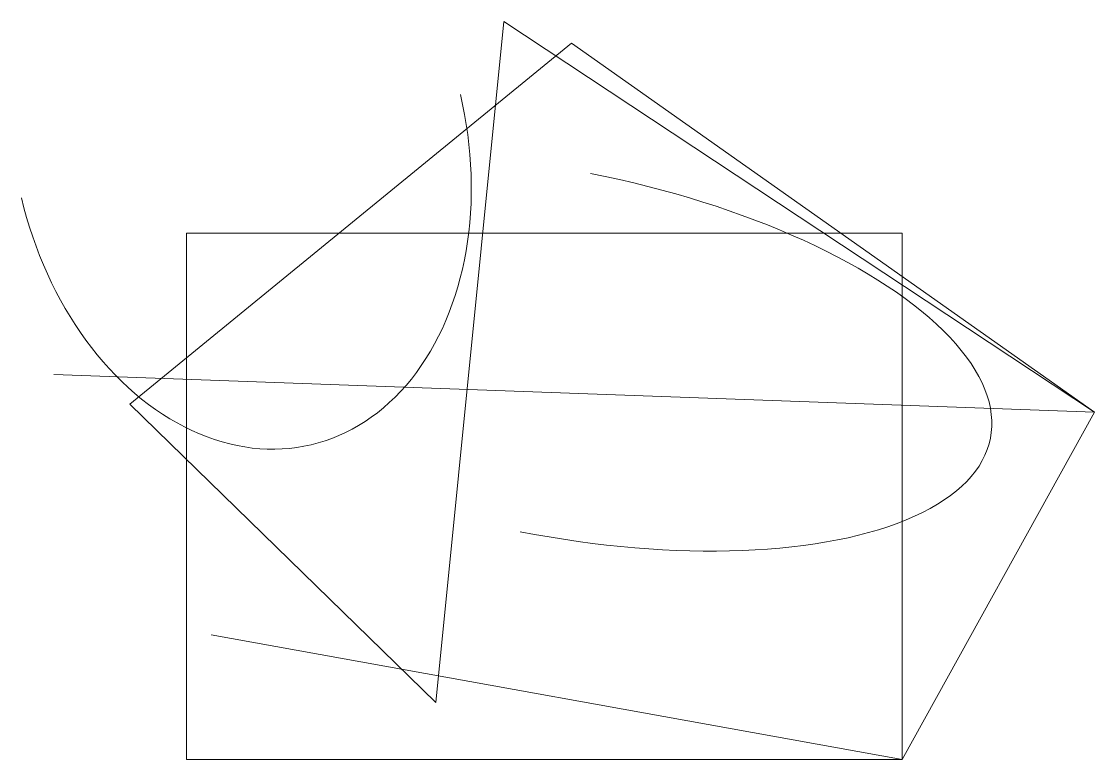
# Model space of a CAD drawing. Header units: metres. Extents: x 1.07 to 4.76, y 0.78 to 3.32.
import ezdxf

# ---------------------------------------------------------------- set-up
doc = ezdxf.new("R2010")
doc.units = ezdxf.units.M
doc.layers.add('1', color=7, linetype='Continuous', lineweight=13)

msp = doc.modelspace()

# ---------------------------------------------------------------- linework, layer by layer
at = {"layer": '1'}
msp.add_lwpolyline([(1.182, 2.105), (4.764, 1.975), (2.731, 3.319), (2.497, 0.976), (1.444, 2.003), (2.964, 3.244), (4.764, 1.975), (4.102, 0.78), (1.723, 1.209)], dxfattribs=at)
msp.add_lwpolyline([(1.639, 2.591), (4.102, 2.591), (4.102, 0.78), (1.639, 0.78)], close=True, dxfattribs=at)
for centre, major_axis, ratio in [((1.826, 2.89), (-0.2412, 1.0273), 0.735331), ((2.908, 2.18), (-1.4976, 0.2947), 0.411428)]:
    msp.add_ellipse(centre, major_axis=major_axis, ratio=ratio, start_param=1.570796, end_param=4.712389, dxfattribs=at)

doc.saveas('drawing.dxf')
